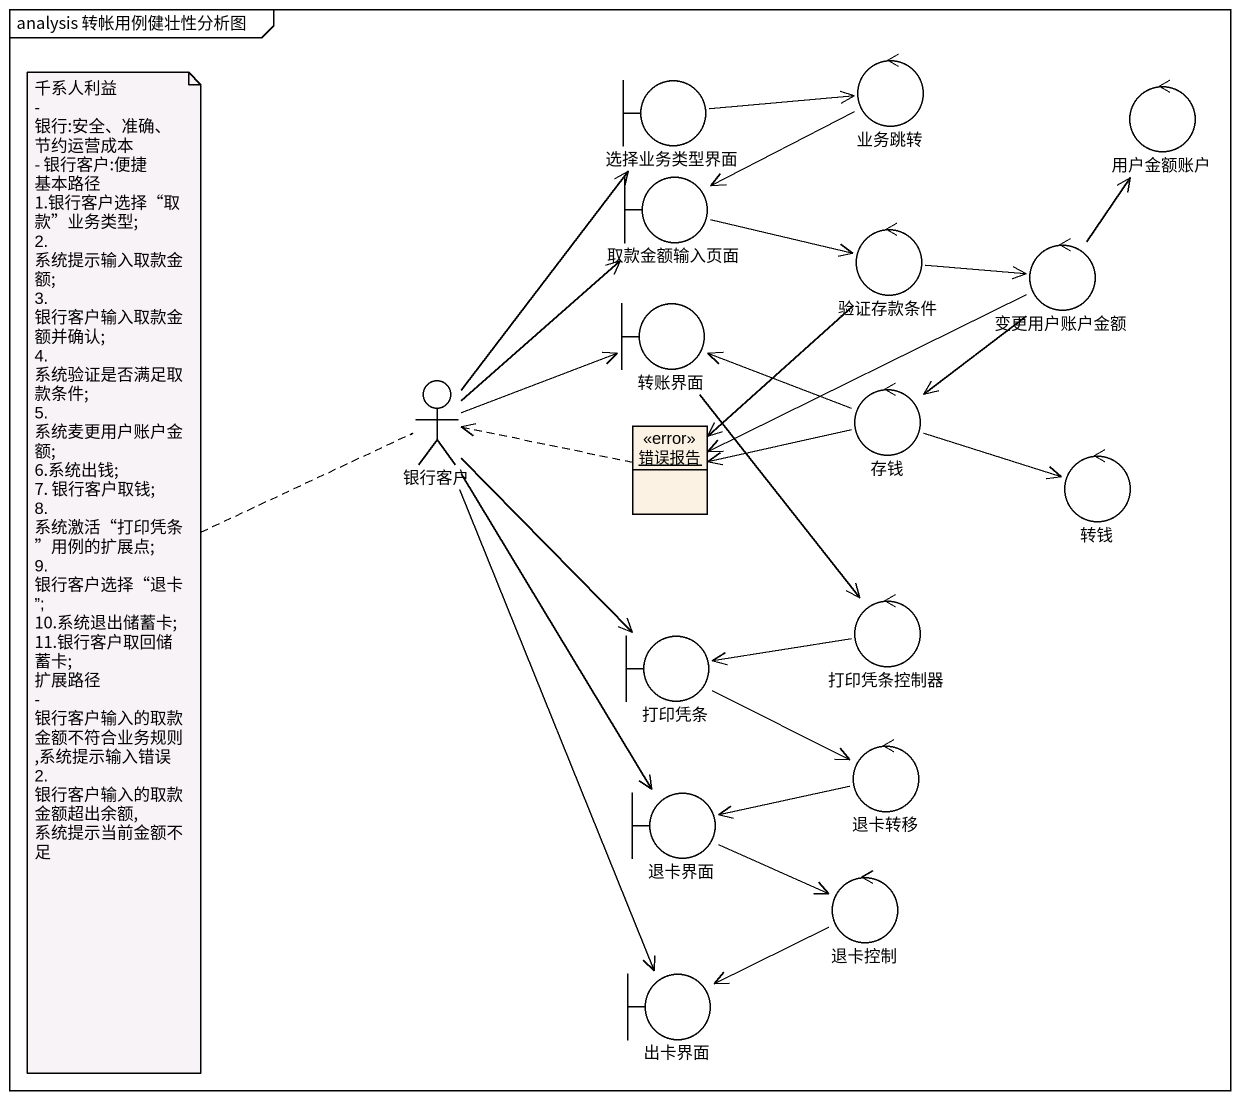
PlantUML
@startuml
mainframe analysis 转帐用例健壮性分析图
allowmixing
hide circle
hide empty members
boundary 选择业务类型界面
control 业务跳转
control 用户金额账户
boundary 取款金额输入页面
control 验证存款条件
control 变更用户账户金额
boundary 转账界面
actor 银行客户
object 错误报告 <<error>>
control 存钱
control 转钱
control 打印凭条控制器
boundary 打印凭条
control 退卡转移
boundary 退卡界面
control 退卡控制
boundary 出卡界面
选择业务类型界面 -right-> 业务跳转
业务跳转 -left-> 取款金额输入页面
取款金额输入页面 -right-> 验证存款条件
验证存款条件 -right-> 变更用户账户金额
验证存款条件 --> 错误报告
变更用户账户金额 -up-> 用户金额账户
变更用户账户金额 -left-> 错误报告
变更用户账户金额 --> 存钱
转账界面 --> 打印凭条控制器
银行客户 -up-> 选择业务类型界面
银行客户 -up-> 取款金额输入页面
银行客户 -right-> 转账界面
银行客户 --> 打印凭条
银行客户 --> 退卡界面
银行客户 --> 出卡界面
错误报告 .left.> 银行客户
存钱 -left-> 转账界面
存钱 -left-> 错误报告
存钱 -right-> 转钱
打印凭条控制器 -left-> 打印凭条
打印凭条 -right-> 退卡转移
退卡转移 -left-> 退卡界面
退卡界面 -right-> 退卡控制
退卡控制 -left-> 出卡界面
note left of 银行客户
  千系人利益
  - 银行:安全、准确、节约运营成本
  - 银行客户:便捷
  基本路径
  1.银行客户选择“取款”业务类型;
  2. 系统提示输入取款金额;
  3. 银行客户输入取款金额并确认;
  4. 系统验证是否满足取款条件;
  5. 系统麦更用户账户金额;
  6.系统出钱;
  7. 银行客户取钱;
  8. 系统激活“打印凭条”用例的扩展点;
  9. 银行客户选择“退卡”;
  10.系统退出储蓄卡;
  11.银行客户取回储蓄卡;
  扩展路径
  - 银行客户输入的取款金额不符合业务规则,系统提示输入错误
  2. 银行客户输入的取款金额超出余额,系统提示当前金额不足
end note
@enduml
